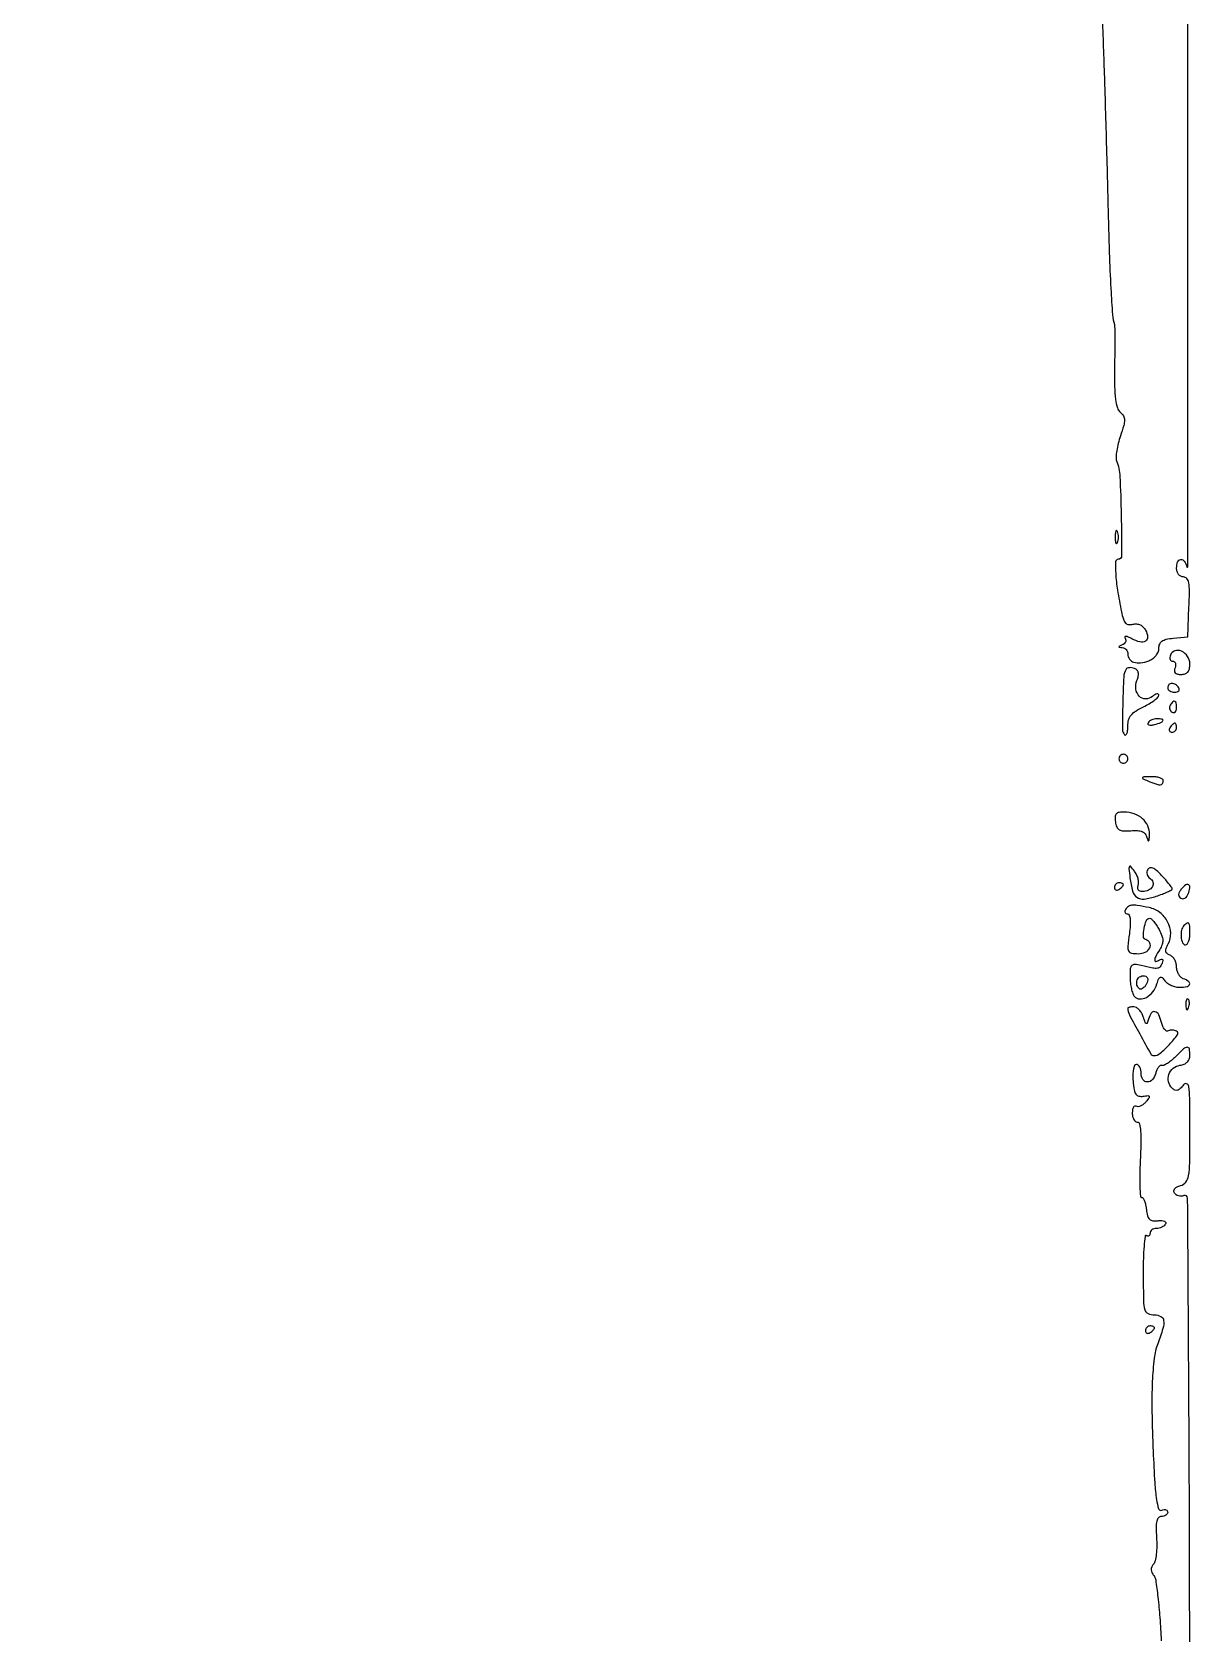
# Model space of a CAD drawing. Extents: x 0 to 4160, y 0 to 3120.
# Drawn here: x 3898.8 to 4160, y 365.5 to 727 of the extents above; entities that cross this region are included whole.
import ezdxf

# ---------------------------------------------------------------- set-up
doc = ezdxf.new("R2010")
doc.units = 0

msp = doc.modelspace()

# ---------------------------------------------------------------- linework, layer by layer
for points in [[(4140.014233, 737.400034, 0.000323), (4140.313818, 728.027504, 0.00075), (4140.553536, 721, -0.001115), (4140.782833, 714.130736, -0.000537), (4141.047655, 705.325, -0.000532), (4141.304191, 696.14135, -0.000763), (4141.510513, 688, 0.002204), (4141.816726, 677.15147, 0.005275), (4142.164206, 669.108501, 0.004531), (4142.539979, 663.131688, 0.061994), (4142.962518, 661, -0.077932), (4143.026921, 660.610735, -0.000896), (4143.044339, 657.979115, -0.002719), (4143.042476, 654.93514, -0.001768), (4143.008761, 651.418265, 0.007909), (4143.020774, 646.961428, 0.027151), (4143.23123, 644.075763, 0.041863), (4143.637218, 642.178135, 0.146951), (4144.321026, 641.148535, -0.087566), (4145.010825, 640.335184, -0.132607), (4145.252494, 639.444762, -0.071207), (4145.071487, 638.167926, -0.012199), (4144.328216, 635.826602, 0.021048), (4143.824386, 634.136393, 0.023749), (4143.487644, 632.476217, 0.023908), (4143.337854, 631.052489, 0.106253), (4143.466716, 630.226141, -0.079535), (4144.20949, 626.701021, -0.007813), (4144.499494, 617.997766, -0.003291), (4144.60221, 608.745782, -0.415538), (4143.859792, 608, 0.400278), (4143.246548, 607.415398, 0.026761), (4143.261689, 604.756563, 0.024925), (4143.671535, 601.012914, 0.01133), (4144.561203, 596.166263, 0.024484), (4144.99473, 594.490542, 0.109146), (4145.496011, 593.614122, 0.179822), (4146.176397, 593.261656, 0.09476), (4147.138877, 593.326066, -0.082058), (4147.991805, 593.404782, -0.092415), (4148.787413, 593.196514, -0.08924), (4149.47548, 592.707015, -0.07088), (4150.015793, 591.970491, -0.099851), (4150.467709, 590.469002, -0.285541), (4150.00129, 589.534575, -0.202266), (4148.7418, 589.341124, -0.06124), (4146.89999, 590.053524, 0.020032), (4146.07893, 590.451498, 0.08132), (4145.54233, 590.587942, 0.348494), (4145.352483, 590.462485, 0.220932), (4145.385553, 590.185178, -0.11715), (4145.526856, 589.759265, -0.12044), (4145.459289, 589.320015, -0.111053), (4145.188074, 588.934884, -0.088434), (4144.756231, 588.664358, 0.009297), (4144.098454, 588.384841, 0.292905), (4144.006241, 588.24425, 0.38521), (4144.102694, 588.135323, 0.0119), (4144.75, 588.078947, -0.108213), (4145.227044, 587.942462, -0.093398), (4145.632812, 587.613994, -0.089117), (4145.905303, 587.144925, -0.087348), (4146, 586.606989, 0.159784), (4146.37376, 585.467268, 0.158725), (4147.350785, 584.766516, 0.110249), (4148.874325, 584.632463, 0.056069), (4150.75, 585.099177, 0.067219), (4151.633639, 585.570648, 0.06771), (4152.358102, 586.258638, 0.072075), (4152.836068, 587.070476, 0.097356), (4153, 587.904417, -0.095194), (4153.183425, 588.859112, -0.145756), (4153.702463, 589.515457, -0.099519), (4154.663266, 589.937436, -0.02984), (4156.25, 590.186642), (4159.5, 590.5), (4159.79569, 597.25, 0.007905), (4159.896659, 600.859108, 0.048856), (4159.738402, 602.706079, 0.12709), (4159.301948, 603.643027, 0.224154), (4158.54569, 604, -0.123276), (4157.943245, 604.150826, -0.105945), (4157.443211, 604.57348, -0.0928), (4157.113263, 605.218402, -0.07208), (4157, 606, -0.083372), (4157.235226, 607.400902, -0.290346), (4157.920569, 607.94714, -0.281864), (4158.726777, 607.565919, -0.081181), (4159.310674, 606.25, 0.879514), (4159.499279, 606.274193, 0.000001), (4159.667734, 974.478125, 0.000057), (4159.806661, 1380.08378, 0.000034), (4159.883999, 1862.25)], [(757.647081, 3119.740147, 0.000002), (520.492565, 3119.487217, 0.4139)], [(1964.75, 0.149832, 0.000016), (2717.930904, 0.232101, 0.000028), (3351.473438, 0.357111)], [(4160, 232.468615, 0.000175), (4159.954583, 362.08592, 0.001333), (4159.749073, 423.140476, 0.000249), (4159.483573, 463.798452, 0.523848), (4158.601151, 464.400442, -0.083018), (4158.013856, 464.280931, -0.078346), (4157.407069, 464.354882, -0.081682), (4156.874379, 464.606085, -0.103763), (4156.500535, 464.999134, -0.160919), (4156.382534, 465.493138, -0.153259), (4156.578495, 465.971525, -0.10463), (4157.101032, 466.384967, -0.051316), (4157.899384, 466.683939, 0.167178), (4159.070264, 467.462951, 0.122493), (4159.695134, 468.905934, 0.038063), (4159.952238, 471.7936, 0.003178), (4160, 479.307761, 0.002628), (4159.962917, 486.363329, 0.032496), (4159.760527, 489.039544, 0.278001), (4159.262409, 489.652058, 0.331585), (4158.567321, 489.44113, -0.033607), (4157.813031, 488.551053, -0.126255), (4157.19379, 488.171887, -0.183092), (4156.605549, 488.209547, -0.088172), (4155.97354, 488.64378, -0.143324), (4155.168703, 490.088724, -0.139873), (4155.259502, 491.754675, -0.13789), (4156.219695, 493.13896, -0.138013), (4157.760216, 493.819551, 0.063775), (4158.711875, 494.082001, 0.098114), (4159.418557, 494.557287, 0.107359), (4159.849349, 495.230531, 0.089066), (4160, 496.069551, 0.04398), (4159.872435, 497.516999, 0.391606), (4159.406027, 497.870455, 0.161865), (4158.587901, 497.506128, 0.011375), (4156.75, 495.75, -0.023088), (4155.827245, 494.908744, -0.031167), (4154.915329, 494.242807, -0.032064), (4154.123897, 493.805986, -0.192832), (4153.663887, 493.778704, 0.227516), (4153.304573, 493.733312, 0.083873), (4152.917542, 493.379607, 0.061743), (4152.561524, 492.785243, 0.040164), (4152.297255, 492.028704, -0.113094), (4151.546568, 490.590317, -0.217288), (4150.391668, 490.05136, -0.262565), (4149.396474, 490.601298, -0.138991), (4149, 492, 0.051047), (4148.921666, 492.765272, 0.070992), (4148.688518, 493.4125, 0.091068), (4148.344382, 493.847647, 0.181976), (4147.939635, 494, 0.287917), (4147.538225, 493.747962, 0.063099), (4147.267078, 492.939045, 0.045629), (4147.139273, 491.740147, 0.024401), (4147.189635, 490.25, 0.018894), (4147.429325, 488.268171, 0.106981), (4147.813079, 487.282554, 0.19823), (4148.445581, 486.854496, 0.094273), (4149.446223, 486.838897, -0.016537), (4150.52502, 486.990188, -0.309985), (4150.81132, 486.835664, -0.284409), (4150.784406, 486.497817, -0.014762), (4150.082916, 485.599908, -0.047863), (4149.516325, 485.036682, -0.06215), (4148.897595, 484.646502, -0.076176), (4148.322889, 484.477237, -0.173702), (4147.886693, 484.570027, 0.235612), (4147.551668, 484.600528, 0.168604), (4147.260466, 484.352221, 0.091009), (4147.063104, 483.810123, 0.041934), (4147, 483.059017, 0.052692), (4147.08325, 482.271245, 0.072536), (4147.330587, 481.604836, 0.09243), (4147.695916, 481.157241, 0.177303), (4148.125402, 481, -0.351408), (4148.62744, 480.597449, -0.034848), (4148.873799, 478.960891, -0.025326), (4148.948631, 476.390279, -0.007725), (4148.804667, 472.5, 0.008302), (4148.687825, 469.240761, 0.013868), (4148.711163, 466.496875, 0.007507), (4148.825454, 464.268948, 0.394934), (4149.112843, 464, -0.261119), (4149.424727, 463.825205, -0.044488), (4149.738525, 463.192187, -0.038697), (4150.007522, 462.303568, -0.025513), (4150.183578, 461.25, 0.036546), (4150.448375, 459.855233, 0.138046), (4150.897195, 459.097986, 0.162385), (4151.62777, 458.754541, 0.056244), (4152.808092, 458.748503, -0.035101), (4153.685231, 458.781042, -0.096388), (4154.286404, 458.643273, -0.209828), (4154.540884, 458.364393, -0.223515), (4154.499075, 457.998503, -0.088359), (4154.157093, 457.616238, -0.053299), (4153.639953, 457.29331, -0.051259), (4153.037954, 457.074057, -0.06179), (4152.440983, 457, 0.07183), (4151.890318, 456.920481, 0.086957), (4151.423289, 456.688914, 0.100396), (4151.111066, 456.34483, 0.135004), (4151, 455.940983, -0.079277), (4150.941206, 455.572499, -0.157336), (4150.76911, 455.33575, -0.184638), (4150.513177, 455.266306, -0.11383), (4150.213992, 455.367746, 0.54609), (4149.90294, 455.218985, 0.009736), (4149.669451, 453.015154, 0.014474), (4149.50629, 450.162661, 0.008029), (4149.463992, 446.676763, 0.003624), (4149.531647, 440.621583, 0.062883), (4149.814492, 438.671277, 0.222674), (4150.549059, 437.812883, 0.106596), (4152, 437.5, -0.121144), (4153.440363, 437.145819, -0.249018), (4154.078066, 436.214612, -0.103386), (4153.909657, 434.422311, -0.015668), (4152.733375, 431, 0.062048), (4151.932708, 427.706168, 0.01804), (4151.522601, 422.488797, 0.014705), (4151.433218, 415.591393, 0.006969), (4151.703389, 406.703514, 0.003794), (4152.073873, 399.573564, 0.021651), (4152.463039, 395.801241, 0.043007), (4152.945353, 393.760249, 0.428459), (4153.657667, 393.422129, -0.063377), (4154.17132, 393.547732, -0.110206), (4154.60569, 393.501389, -0.151462), (4154.891261, 393.294722, -0.16233), (4155, 392.968615, -0.145858), (4154.889904, 392.599237, -0.099235), (4154.580335, 392.284531, -0.08323), (4154.117493, 392.072415, -0.066008), (4153.571353, 392, 0.207012), (4152.917538, 391.717185, 0.132375), (4152.521221, 390.976063, 0.060449), (4152.373109, 389.598306, 0.013783), (4152.469973, 387.25, -0.021239), (4152.520257, 385.339852, -0.024747), (4152.401168, 383.528125, -0.024849), (4152.151647, 382.027853, -0.118154), (4151.776176, 381.25, 0.068955), (4151.388934, 380.614464, 0.10809), (4151.265915, 379.988996, 0.105339), (4151.414414, 379.357744, 0.063028), (4151.82999, 378.704849, -0.139092), (4152.280636, 377.685654, -0.00624), (4152.773619, 373.837787, -0.010075), (4153.214214, 369.203896, -0.007), (4153.532939, 363.954849, 0.00091)]]:
    msp.add_lwpolyline(points, format="xyb")
for points in [[(4143.157895, 613, 0.017491), (4143.189089, 612.10856, 0.078554), (4143.306058, 611.601562, 0.447206), (4143.474999, 611.540618, 0.174857), (4143.662281, 611.75, 0.057986), (4143.818615, 612.320008, 0.037979), (4143.87034, 613, 0.037979), (4143.818615, 613.679992, 0.057986), (4143.662281, 614.25, 0.174857), (4143.474999, 614.459382, 0.447206), (4143.306058, 614.398438, 0.078554), (4143.189089, 613.89144, 0.017491)], [(4155.595968, 586.389492, 0.068677), (4155.471946, 585.858057, 0.116599), (4155.535355, 585.408163, 0.15255), (4155.772559, 585.111777, 0.14937), (4156.138374, 585, -0.163532), (4156.500163, 584.878421, -0.151303), (4156.728935, 584.559375, -0.109632), (4156.779282, 584.07401, -0.062927), (4156.638374, 583.5, 0.086117), (4156.507681, 582.836898, 0.195231), (4156.68592, 582.367392, 0.155809), (4157.183769, 582.0868, 0.051069), (4158.031385, 582, 0.077428), (4158.934489, 582.140694, 0.143809), (4159.543505, 582.552671, 0.123539), (4159.890018, 583.2801, 0.049721), (4160, 584.383369, 0.14568), (4159.49183, 586.090483, 0.142124), (4158.128837, 587.261519, 0.186092), (4156.615461, 587.35161, 0.22779)], [(4145.606566, 583.172427, 0.126799), (4145.06729, 581.437226, 0.00667), (4144.857878, 575.579042, 0.004988), (4144.783426, 569.583284, 0.199547), (4145.275522, 568.391145, 0.357553), (4145.547606, 568.364224, 0.158384), (4145.787185, 568.667568, 0.063147), (4145.949864, 569.368028, 0.025524), (4146, 570.349512, -0.066011), (4146.18515, 571.745827, -0.103787), (4146.731675, 572.82042, -0.082556), (4147.766874, 573.744473, -0.029764), (4149.5, 574.701391, 0.02036), (4150.840555, 575.409014, 0.028424), (4151.971875, 576.155458, 0.027933), (4152.800228, 576.84741, 0.207667), (4153, 577.307657, 0.248184), (4152.87032, 577.552824, 0.197646), (4152.573199, 577.615364, 0.090979), (4152.105393, 577.437001, 0.036767), (4151.547061, 577.039057, -0.175664), (4150.006558, 576.48554, -0.203346), (4148.582394, 577.094491, -0.163091), (4147.821491, 578.701641, -0.121129), (4148.062667, 580.664828, 0.039284), (4148.363049, 581.69089, 0.105416), (4148.360181, 582.447836, 0.145017), (4148.061417, 582.992296, 0.103995), (4147.474927, 583.371248, 0.053649), (4146.901322, 583.523355, 0.064598), (4146.344109, 583.536173, 0.076431), (4145.886587, 583.415158, 0.152689)], [(4155, 579, 0.153634), (4155.120018, 578.618621, 0.097988), (4155.457961, 578.29375, 0.080552), (4155.962904, 578.074545, 0.062283), (4156.559017, 578, 0.066118), (4157.110654, 578.073267, 0.138808), (4157.478525, 578.29375, 0.191142), (4157.607943, 578.620352, 0.139169), (4157.5, 579, 0.06081), (4157.193797, 579.382515, 0.051032), (4156.7871, 579.70625, 0.053229), (4156.346558, 579.926698, 0.089642), (4155.940983, 580, 0.105429), (4155.581949, 579.923444, 0.099231), (4155.276414, 579.70625, 0.096318), (4155.071618, 579.381732, 0.092995)], [(4155.542705, 575.069098, 0.108373), (4155.401101, 574.665803, 0.099685), (4155.434921, 574.22714, 0.095498), (4155.639411, 573.820631, 0.090427), (4155.983688, 573.510081, 0.136093), (4156.36964, 573.397824, 0.190788), (4156.701458, 573.524436, 0.140899), (4156.925389, 573.890269, 0.067432), (4157, 574.440983, 0.039415), (4156.914842, 575.519563, 0.25701), (4156.592818, 575.933879, 0.315493), (4156.13314, 575.838655, 0.050477)], [(4150.557637, 571.093259, 0.236417), (4150.53149, 570.80112, 0.238295), (4150.749762, 570.606613, 0.095442), (4151.266748, 570.570513, 0.033809), (4151.99862, 570.70989, 0.020231), (4153.475053, 571.160521, 0.209047), (4153.930595, 571.583925, 0.493596), (4153.747863, 571.912738, 0.036651), (4152.559017, 572, 0.056553), (4151.966253, 571.93274, 0.049897), (4151.376706, 571.733645, 0.052741), (4150.877374, 571.440555, 0.095554)], [(4155.5, 570, 0.082592), (4155.343488, 569.6179, 0.161196), (4155.3746, 569.29375, 0.182303), (4155.586039, 569.078288, 0.108972), (4155.940983, 569, 0.093332), (4156.345238, 569.076123, 0.09642), (4156.688914, 569.29375, 0.099167), (4156.918938, 569.618444, 0.105053), (4157, 570, 0.042167), (4156.967655, 570.382849, 0.061769), (4156.870461, 570.70625, 0.081139), (4156.727648, 570.92554, 0.210953), (4156.559017, 571, 0.151918), (4156.34829, 570.934461, 0.038439), (4156.066025, 570.70625, 0.035638), (4155.768994, 570.382774, 0.029505)], [(4144, 563, 0.099038), (4144.076342, 562.618362, 0.097945), (4144.29375, 562.29375, 0.097945), (4144.618362, 562.076342, 0.099038), (4145, 562, 0.099038), (4145.381638, 562.076342, 0.097945), (4145.70625, 562.29375, 0.097945), (4145.923658, 562.618362, 0.099038), (4146, 563, 0.099038), (4145.923658, 563.381638, 0.097945), (4145.70625, 563.70625, 0.097945), (4145.381638, 563.923658, 0.099038), (4145, 564, 0.099038), (4144.618362, 563.923658, 0.097945), (4144.29375, 563.70625, 0.097945), (4144.076342, 563.381638, 0.099038)], [(4150.5, 558, 0.014632), (4152.28872, 557.292613, 0.087053), (4153.274268, 557.119714, 0.234317), (4153.78941, 557.375152, 0.163981), (4154, 558, 0.24567), (4153.802156, 558.37836, 0.070412), (4153.192187, 558.685604, 0.053373), (4152.303371, 558.883773, 0.034583), (4151.25, 558.929715, 0.004372), (4149.584787, 558.872581, 0.215481), (4149.296589, 558.727088, 0.485414), (4149.343561, 558.521868, 0.009027)], [(4143.181058, 548.75, 0.062394), (4143.493399, 547.603479, 0.166371), (4144.045141, 546.974807, 0.122654), (4144.989053, 546.706784, 0.027314), (4146.678437, 546.744018, -0.030735), (4148.20164, 546.767175, -0.086534), (4149.237861, 546.536667, -0.125012), (4149.911164, 546.035092, -0.106897), (4150.311826, 545.244018, 0.018597), (4150.534964, 544.50443, 0.57466), (4150.687859, 544.473846, 0.16327), (4150.813193, 544.769149, 0.007299), (4150.883999, 545.889757, 0.117522), (4150.52245, 547.81674, 0.106366), (4149.324338, 549.455247, 0.097135), (4147.451718, 550.562084, 0.081794), (4145.180449, 550.968197, 0.044501), (4144.02158, 550.880846, 0.16987), (4143.395244, 550.538104, 0.173584), (4143.126951, 549.885082, 0.046891)], [(4146.487266, 536.104392, 0.037608), (4147.07079, 533.127855, 0.174851), (4148.064772, 531.720625, 0.18919), (4149.675043, 531.333953, 0.045151), (4152.407936, 531.969616, 0.010955), (4153.78468, 532.457679, 0.017094), (4154.944831, 532.943782, 0.011466), (4155.859102, 533.389823, 0.280522), (4156, 533.621196, 0.159674), (4155.906323, 533.907056, 0.007972), (4155.302149, 534.702974, 0.012166), (4154.534519, 535.633878, 0.008443), (4153.624337, 536.649334, 0.021521), (4152.470416, 537.791075, 0.082966), (4151.625221, 538.334615, 0.175174), (4150.991255, 538.372141, 0.184428), (4150.496222, 537.993886, 0.102285), (4150.305137, 537.469941, 0.098652), (4150.33382, 536.905966, 0.097147), (4150.57787, 536.389141, 0.095884), (4151, 536, -0.18349), (4151.646667, 535.156865, -0.202259), (4151.536494, 534.138789, -0.154159), (4150.654127, 533.303567, -0.113495), (4149.333994, 533, -0.085407), (4148.750882, 533.100336, -0.152704), (4148.36547, 533.389617, -0.157164), (4148.220149, 533.840053, -0.091935), (4148.324328, 534.402801, 0.105124), (4148.430492, 535.073754, 0.050956), (4148.296293, 535.936144, 0.047366), (4147.964671, 536.842205, 0.049904), (4147.472974, 537.652801, 0.015676), (4146.645825, 538.683389, 0.503892), (4146.369354, 538.663896, 0.168196), (4146.258218, 538.196873, 0.004689)], [(4143, 533.940983, 0.108972), (4143.078288, 533.586039, 0.182303), (4143.29375, 533.3746, 0.161196), (4143.6179, 533.343488, 0.082592), (4144, 533.5, 0.029505), (4144.382774, 533.768994, 0.035638), (4144.70625, 534.066025, 0.038439), (4144.934461, 534.34829, 0.151918), (4145, 534.559017, 0.210953), (4144.92554, 534.727648, 0.081139), (4144.70625, 534.870461, 0.061769), (4144.382849, 534.967655, 0.042167), (4144, 535, 0.105053), (4143.618444, 534.918938, 0.099167), (4143.29375, 534.688914, 0.09642), (4143.076123, 534.345238, 0.093332)], [(4158.093942, 533.613194, 0.042311), (4157.617675, 532.929072, 0.115204), (4157.447636, 532.367844, 0.161769), (4157.568255, 531.906961, 0.11057), (4157.958505, 531.525646, 0.14583), (4158.408901, 531.403921, 0.123842), (4158.885127, 531.536794, 0.101013), (4159.315928, 531.914532, 0.070914), (4159.630601, 532.479746, 0.051311), (4160.000492, 533.848815, 0.281237), (4159.723725, 534.527978, 0.330472), (4159.055158, 534.526089, 0.059295)], [(4145.5, 529, 0.080681), (4145.341752, 528.617807, 0.159008), (4145.36898, 528.29375, 0.183671), (4145.574506, 528.078587, 0.111714), (4145.921853, 528, -0.315744), (4146.323825, 527.718051, -0.063511), (4146.526008, 526.816435, -0.040972), (4146.542667, 525.410325, -0.016543), (4146.344946, 523.5, 0.00951), (4146.008258, 520.640304, 0.130723), (4146.175073, 519.618297, 0.249997), (4146.80237, 519.132377, 0.042306), (4148.364076, 519, 0.10847), (4149.945883, 519.347242, 0.165338), (4150.955819, 520.306945, 0.250086), (4150.948332, 521.386762, 0.188216), (4150.025517, 522.166667, -0.315822), (4149.49791, 522.891215, -0.05157), (4149.654697, 524.721116, -0.051202), (4150.184206, 526.490132, -0.303223), (4150.947652, 527, -0.197243), (4151.304153, 526.853673, -0.02715), (4151.854916, 526.247497, -0.027772), (4152.455805, 525.419407, -0.020202), (4153.033027, 524.438288, -0.030992), (4153.663629, 523.061232, -0.082643), (4153.880298, 522.006232, -0.096383), (4153.729237, 521.036447, -0.052936), (4153.202007, 519.951857, 0.015862), (4152.279119, 518.364116, 0.116609), (4152.05285, 517.522478, 0.483752), (4152.350751, 517.271492, 0.088373), (4153.129732, 517.580179, -0.060784), (4153.566379, 517.781574, -0.294668), (4153.817617, 517.714099, -0.231676), (4153.899514, 517.429272, -0.043316), (4153.754732, 516.889196, -0.081952), (4153.282958, 516.04979, -0.197069), (4152.670674, 515.710455, -0.079827), (4151.615296, 515.755227, -0.007004), (4148.992838, 516.329888, 0.034909), (4147.552426, 516.562251, 0.228697), (4146.886155, 516.311837, 0.173574), (4146.56012, 515.577622, 0.019105), (4146.492838, 513.708103, 0.027977), (4146.569249, 512.396061, 0.02834), (4146.791646, 511.106478, 0.029544), (4147.114087, 510.01204, 0.093514), (4147.5, 509.356502, 0.206258), (4148.701149, 508.783032, 0.138006), (4150.203161, 509.143693, 0.103875), (4151.62883, 510.386419, 0.085082), (4152.558996, 512.18588, -0.018537), (4152.983359, 513.36895, -0.208506), (4153.33071, 513.711339, -0.297255), (4153.735273, 513.624775, -0.033976), (4154.376721, 512.884815, 0.080629), (4154.971178, 512.315717, 0.047804), (4155.830974, 511.837982, 0.046358), (4156.806078, 511.51595, 0.058472), (4157.75, 511.412159, 0.04465), (4159.311113, 511.56333, 0.260076), (4159.922982, 512.073132, 0.347101), (4159.722603, 512.718811, 0.058892), (4158.5, 513.361626, -0.105748), (4157.926331, 513.735119, -0.066599), (4157.440625, 514.374085, -0.062402), (4157.11197, 515.168387, -0.067019), (4157, 516, 0.066237), (4156.889417, 516.831092, 0.062149), (4156.564755, 517.62385, 0.066524), (4156.085002, 518.260612, 0.106866), (4155.518314, 518.631346, -0.077388), (4154.851963, 519.013649, -0.185644), (4154.569553, 519.497483, -0.131696), (4154.637414, 520.169404, -0.032226), (4155.102054, 521.190689, 0.133168), (4155.663177, 523.624223, 0.111739), (4154.978529, 526.190491, 0.107646), (4153.22287, 528.284484, 0.115813), (4150.799175, 529.390165, 0.007563), (4148.137864, 529.880686, 0.060232), (4146.891695, 529.93908, 0.136501), (4146.122626, 529.662855, 0.100607)], [(4158.666667, 525.333333, 0.148246), (4158.117117, 524.305634, 0.068475), (4158.025382, 522.777653, 0.077107), (4158.338097, 521.446162, 0.305562), (4159, 521, 0.226478), (4159.382936, 521.182831, 0.074992), (4159.70625, 521.734375, 0.057076), (4159.926884, 522.542644, 0.038131), (4160, 523.5, 0.011827), (4159.959636, 525.206136, 0.146405), (4159.746711, 525.811817, 0.394613), (4159.359821, 525.886341, 0.056055)], [(4150.361626, 512.5, -0.048303), (4150.075237, 511.926204, -0.053891), (4149.692784, 511.440625, -0.061199), (4149.276919, 511.108626, -0.13875), (4148.893011, 511, -0.164455), (4148.552359, 511.115158, -0.095748), (4148.262322, 511.440625, -0.076852), (4148.066322, 511.926285, -0.057609), (4148, 512.5, -0.096899), (4148.112001, 513.072505, -0.097416), (4148.431406, 513.559375, -0.098432), (4148.908181, 513.885371, -0.10122), (4149.468615, 514, -0.094119), (4150.027855, 513.893789, -0.166113), (4150.382077, 513.592642, -0.151899), (4150.496694, 513.114961, -0.075244)], [(4146, 506.687153, 0.119961), (4146.352201, 505.240291, 0.005933), (4148.674431, 500.880529, 0.003546), (4151.17171, 496.398989, 0.270127), (4151.856343, 496, 0.176022), (4153.283874, 496.518624, 0.030768), (4155.395412, 498.519382, 0.029716), (4157.159279, 500.650446, 0.437371), (4156.992706, 501.504508, 0.072242), (4156.546603, 501.698049, 0.058204), (4156.029193, 501.77563, 0.059619), (4155.522004, 501.731626, 0.087204), (4155.106674, 501.565928, -0.265893), (4154.717275, 501.552756, -0.105589), (4154.291955, 501.908348, -0.067164), (4153.891966, 502.591135, -0.037491), (4153.587621, 503.506911, 0.052977), (4152.955034, 505.230473, 0.219169), (4152.115013, 505.912087, 0.316649), (4151.294765, 505.600375, 0.083532), (4150.679321, 504.25, -0.019478), (4150.395293, 503.331509, -0.43158), (4150.165423, 503.22966, -0.210027), (4149.917606, 503.490932, -0.008544), (4149.489366, 504.75, 0.052147), (4149.110244, 505.610578, 0.058364), (4148.572645, 506.339063, 0.066684), (4147.965994, 506.834952, 0.138909), (4147.383369, 507, 0.02132), (4146.85316, 506.977382, 0.034299), (4146.406365, 506.908101, 0.037944), (4146.082813, 506.808632, 0.308428)], [(4159.078947, 507.416667, 0.018894), (4159.137993, 506.670344, 0.168741), (4159.279315, 506.37858, 0.470617), (4159.461564, 506.395823, 0.054073), (4159.683114, 506.8125, 0.051402), (4159.839148, 507.359369, 0.05415), (4159.876576, 507.916927, 0.060344), (4159.797407, 508.402231, 0.126455), (4159.604167, 508.729167, 0.296942), (4159.385309, 508.77538, 0.208169), (4159.200665, 508.592839, 0.077125), (4159.089945, 508.112848, 0.028489)], [(4150, 433.940983, 0.108972), (4150.078288, 433.586039, 0.182303), (4150.29375, 433.3746, 0.161196), (4150.6179, 433.343488, 0.082592), (4151, 433.5, 0.029505), (4151.382774, 433.768994, 0.035638), (4151.70625, 434.066025, 0.038439), (4151.934461, 434.34829, 0.151918), (4152, 434.559017, 0.210953), (4151.92554, 434.727648, 0.081139), (4151.70625, 434.870461, 0.061769), (4151.382849, 434.967655, 0.042167), (4151, 435, 0.105053), (4150.618444, 434.918938, 0.099167), (4150.29375, 434.688914, 0.09642), (4150.076123, 434.345238, 0.093332)]]:
    msp.add_lwpolyline(points, format="xyb", close=True)

doc.saveas('drawing.dxf')
